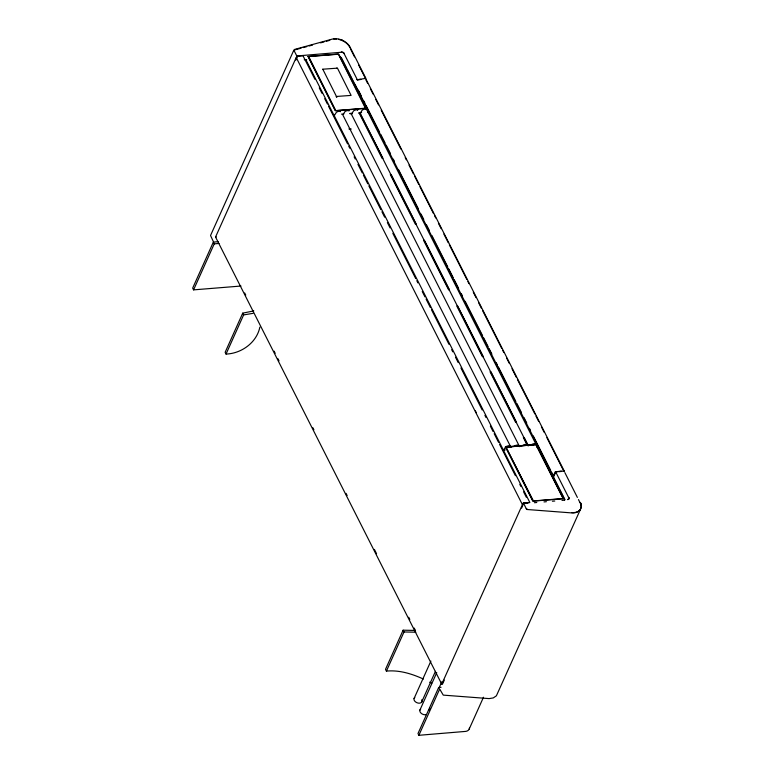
<?xml version="1.0" encoding="UTF-8"?>
<svg xmlns="http://www.w3.org/2000/svg" width="774" height="774" viewBox="0 0 774 774"><rect width="100%" height="100%" fill="white"/><g stroke="black" fill="none" stroke-linecap="round" stroke-linejoin="round"><path stroke-width="1.16" d="M259.861 327.121C256.726 342.582 241.44 353.563 226.037 354.066L225.137 352.296L242.726 313.151L253.785 310.896M308.555 56.676L335.616 110.566M533.402 500.971L506.002 447.111L535.666 444.595M303.302 55.573L297.429 55.767L296.665 57.576M529.426 502.607L523.089 503.129L441.731 684.148L442.515 684.081L444.315 680.075M569.151 498.446L569.045 498.659A2.399 1.606 24.2 0 1 567.671 499.327M343.888 53.377A2.428 1.625 24.2 0 0 342.969 52.661A2.399 1.606 24.2 0 0 341.218 52.264L296.79 55.97L293.975 50.397L294.507 49.449L332.269 39.097A12.607 8.437 24.2 0 1 350.022 47.088L365.879 78.338L357.327 79.761L360.819 79.499M293.714 50.426L210.538 235.499L213.179 241.227M296.819 55.96L297.032 55.476M218.113 241.682L213.353 242.078L192.668 288.102L193.568 289.873L240.975 286.032M441.731 684.148L215.549 237.008L296.219 57.508L297.003 57.45L295.803 60.12M193.568 289.873L214.253 243.849L213.353 242.078M226.037 354.066L243.626 314.921L242.726 313.151M415.512 630.442L403.109 630.191L385.51 669.336L386.41 671.116C399.21 669.858 411.865 673.786 423.388 679.04M386.41 671.116L404.009 631.971L403.109 630.191M435.443 671.339L421.588 702.182A4.18 2.796 24.2 0 1 415.899 702.153A4.238 2.835 24.2 0 1 414.061 698.525L430.895 661.073M426.435 714.499A4.18 2.796 24.2 0 1 421.753 713.715A4.238 2.835 24.2 0 1 419.914 710.087L436.749 672.635M441.045 687.302L438.674 687.496L417.989 733.529L418.879 735.3L465.261 731.43A7.169 4.799 24.2 0 0 467.777 730.656A7.285 4.876 24.2 0 0 469.46 727.976M428.922 710.445L429.909 708.239M439.313 687.312L441.79 681.797M418.879 735.3L439.564 689.266L438.674 687.496M526.649 509.437L523.437 503.032M522.789 504.6L523.495 503.071M521.589 508.141L522.789 505.47M568.803 497.827L555.645 471.801L564.527 471.047M553.12 477.964L555.587 472.459M469.208 729.021L483.489 697.239M580.355 509.573L496.386 695.816L493.27 697.925L489.091 698.603L443.26 695.12L439.961 689.528M368.53 112.017L367.931 112.346M368.105 112.636L368.54 111.379L341.324 57.595L339.834 56.802M524.956 445.398L527.094 444.45L525.498 444.431A3.386 1.945 -26.8 0 0 522.808 445.466M348.939 110.963L349.171 110.479L347.661 110.585A3.386 1.945 -26.8 0 0 344.972 111.63L342.834 114.987L510.985 447.391M357.54 110.247L357.772 109.763L356.263 109.869A3.386 1.945 -26.8 0 0 353.573 110.905L351.435 114.271L519.586 446.675M366.131 109.531L366.431 109.095L535.666 443.657L533.547 444.682M340.279 111.717L340.579 111.195L339.07 111.301A3.386 1.945 -26.8 0 0 336.38 112.346L334.242 115.703L503.487 450.265L505.625 446.898A3.386 1.945 -26.8 0 1 508.315 445.863L509.902 445.882L507.164 447.13M516.364 446.114L518.493 445.166L516.906 445.147A3.386 1.945 -26.8 0 0 514.217 446.182M308.632 56.657L335.539 110.469M306.649 59.966L306.291 60.556L333.459 114.271L334.368 114.745M365.367 108.128L338.373 54.219L308.555 56.589M504.135 450.371L503.777 450.952L529.861 502.519M294.149 50.068L301.047 48.191M303.34 47.562L306.794 46.624M309.087 45.995L312.532 45.056M320.581 42.86L324.025 41.922M326.328 41.293L329.772 40.345M253.05 313.335L243.626 314.921M356.949 79.693L360.587 79.393M298.483 55.951L302.905 55.583L314.902 79.287M304.23 59.772L306.61 59.579M365.434 108.196L335.916 110.585M341.469 114.155L343.84 113.952M349.761 113.459L352.131 113.265M359.242 112.675L361.613 112.472M350.129 113.836L352.509 113.633M358.439 113.139L360.81 112.936M215.549 237.008L216.333 236.95M214.253 243.849L218.994 243.452M502.906 450.071L505.277 449.878M561.305 471.231L555.258 471.734L553.429 475.768L551.794 472.537M559.186 471.637L561.489 471.443M524.608 502.984L529.039 502.607M524.791 503.516L527.191 503.313M534.389 502.713L536.788 502.51M543.996 501.91L546.396 501.707M552.394 501.213L554.794 501.01M562.001 500.41L564.401 500.207M523.185 504.58L522.411 504.648L296.219 57.508M404.009 631.971L415.832 632.194M348.9 128.939L351.27 129.065M563.791 471.25L564.314 471.53M526.91 509.486L571.638 512.91A12.607 8.437 24.2 0 0 580.21 502.732M537.32 447.198L538.81 447.991L564.933 499.627M537.146 447.595L538.007 447.798M527.075 508.992L526.272 508.586M535.666 443.657L534.089 443.715A3.386 1.945 -26.8 0 0 531.399 444.75M340.521 39.532L342.398 40.258M340.076 57.228L341.15 57.982M366.441 109.134L364.854 109.153A3.386 1.945 -26.8 0 0 362.164 110.189L360.026 113.555L528.178 445.959M429.667 682.155L431.708 683.229M336.322 96.808L337.009 97.06L336.303 96.779M505.886 447.227L533.102 500.971L563.075 498.524L535.782 444.566L506.002 447.237M538.394 448.069L540.271 451.61M344.159 53.735L357.327 79.761M350.293 48.539L354.531 56.879M358.759 65.219L365.638 78.774M564.856 472.604L577.375 497.421M578.459 499.578L580.094 502.819M365.996 79.151L563.956 470.476M365.986 80.08L367.611 83.311M370.34 88.691L373.068 94.08M375.787 99.459L378.515 104.848M381.234 110.237L400.845 149.005M405.208 157.625L406.302 159.773M409.02 165.162L413.384 173.782M414.467 175.93L418.831 184.551M419.914 186.698L433.537 213.624M434.63 215.782L435.714 217.939M438.442 223.318L441.17 228.707M443.889 234.096L448.252 242.707M449.336 244.865L466.77 279.327M467.864 281.484L468.947 283.632M473.311 292.253L476.039 297.642M478.758 303.021L481.486 308.41M482.57 310.558L501.639 348.261M502.732 350.409L503.816 352.567M506.544 357.956L509.273 363.335M511.991 368.724L516.355 377.335M517.438 379.492L534.873 413.955M535.966 416.112L538.685 421.491M541.413 426.88L544.141 432.269M546.86 437.649L563.753 471.037M358.381 90.19L361.11 95.579M363.828 100.959L364.922 103.116M366.005 105.274L379.628 132.199M380.721 134.347L385.075 142.967M386.168 145.125L390.522 153.736M393.25 159.125L394.343 161.273M398.697 169.893L418.308 208.67M421.037 214.05L423.755 219.439M426.484 224.818L429.212 230.207M431.931 235.596L447.73 266.827M448.823 268.984L453.177 277.595M454.27 279.753L458.624 288.363M461.352 293.752L462.446 295.91M465.164 301.289L482.599 335.752M483.692 337.909L488.046 346.529M489.139 348.677L491.858 354.066M496.221 362.677L497.314 364.835M498.398 366.992L515.832 401.454M516.926 403.612L521.279 412.223M524.008 417.612L526.726 422.991M529.455 428.38L530.548 430.538M533.267 435.917L550.701 470.389M354.908 84.289L552.868 475.623M341.692 59.056L346.046 67.667M347.139 69.815L368.443 112.095M542.99 456.989L564.759 500.023M360.055 113.033L382.956 158.312M391.131 174.479L416.219 224.073M424.394 240.24L449.481 289.824M457.666 306.001L483.295 356.659M490.929 371.752L516.558 422.42M524.192 437.513L528.003 445.06M359.755 114.184L382.104 158.38M390.289 174.556L415.377 224.141M423.552 240.308L448.639 289.902M456.815 306.069L482.444 356.737M490.077 371.82L515.707 422.488M523.34 437.581L527.162 445.127M319.265 87.907L321.984 93.296M324.712 98.675L327.441 104.064M328.524 106.222L347.594 143.916M348.687 146.073L349.78 148.231M354.134 156.841L355.227 158.999M357.956 164.388L362.309 172.999M363.403 175.156L367.756 183.777M368.85 185.924L380.837 209.628M381.93 211.786L384.649 217.165M387.377 222.554L390.096 227.943M392.824 233.322L415.706 278.563M416.799 280.72L417.892 282.878M422.246 291.488L424.974 296.877M426.058 299.035L430.421 307.646M431.515 309.803L448.949 344.275M451.668 349.654L452.761 351.812M455.489 357.201L458.208 362.58M460.936 367.969L482.183 409.978M484.911 415.367L486.004 417.525M490.358 426.135L493.086 431.524M494.17 433.682L498.533 442.293M499.627 444.45L515.426 475.691M519.78 484.301L520.873 486.459M523.601 491.848L526.32 497.227M475.391 410.888L476.474 413.045M244.671 292.969L245.764 295.126M274.102 351.154L275.196 353.312M277.924 358.701L279.008 360.848M312.802 427.654L313.896 429.802M346.046 493.377L347.139 495.534M374.393 549.405L376.57 553.71M408.73 617.275L409.814 619.432M414.177 628.053L415.27 630.21M580.655 503.09L581.11 504.561M580.887 505.045L581.003 505.77M421.724 699.783A4.238 2.835 24.2 0 1 421.666 702.173M419.943 710.155A4.18 2.796 24.2 0 1 420.65 709.197M414.1 698.583A4.18 2.796 24.2 0 1 414.796 697.635M567.671 499.636A2.399 1.606 24.2 0 0 568.755 499.007A2.428 1.625 24.2 0 0 568.909 498.204M344.372 53.541A2.428 1.625 24.2 0 0 343.269 52.429A2.399 1.606 24.2 0 0 341.363 51.945M580.355 502.413A12.607 8.437 24.2 0 1 571.793 512.62M333.797 39.087A12.607 8.437 24.2 0 1 336.535 39.058M338.432 39.339A12.607 8.437 24.2 0 1 340.347 39.851M341.305 40.19A12.607 8.437 24.2 0 1 344.914 42.048M345.717 42.618A12.607 8.437 24.2 0 1 349.877 47.407M568.89 497.382A2.428 1.625 24.2 0 1 568.958 498.582M307.965 56.434L335.287 110.74L366.025 108.35L338.702 54.045L307.965 56.434M322.797 69.205L336.448 96.46L351.106 95.405L337.454 68.151L322.797 69.205M505.441 446.83L532.773 501.136L563.511 498.756L536.179 444.45L505.441 446.83M336.825 68.209L337.319 68.47L336.835 68.228"/></g></svg>
